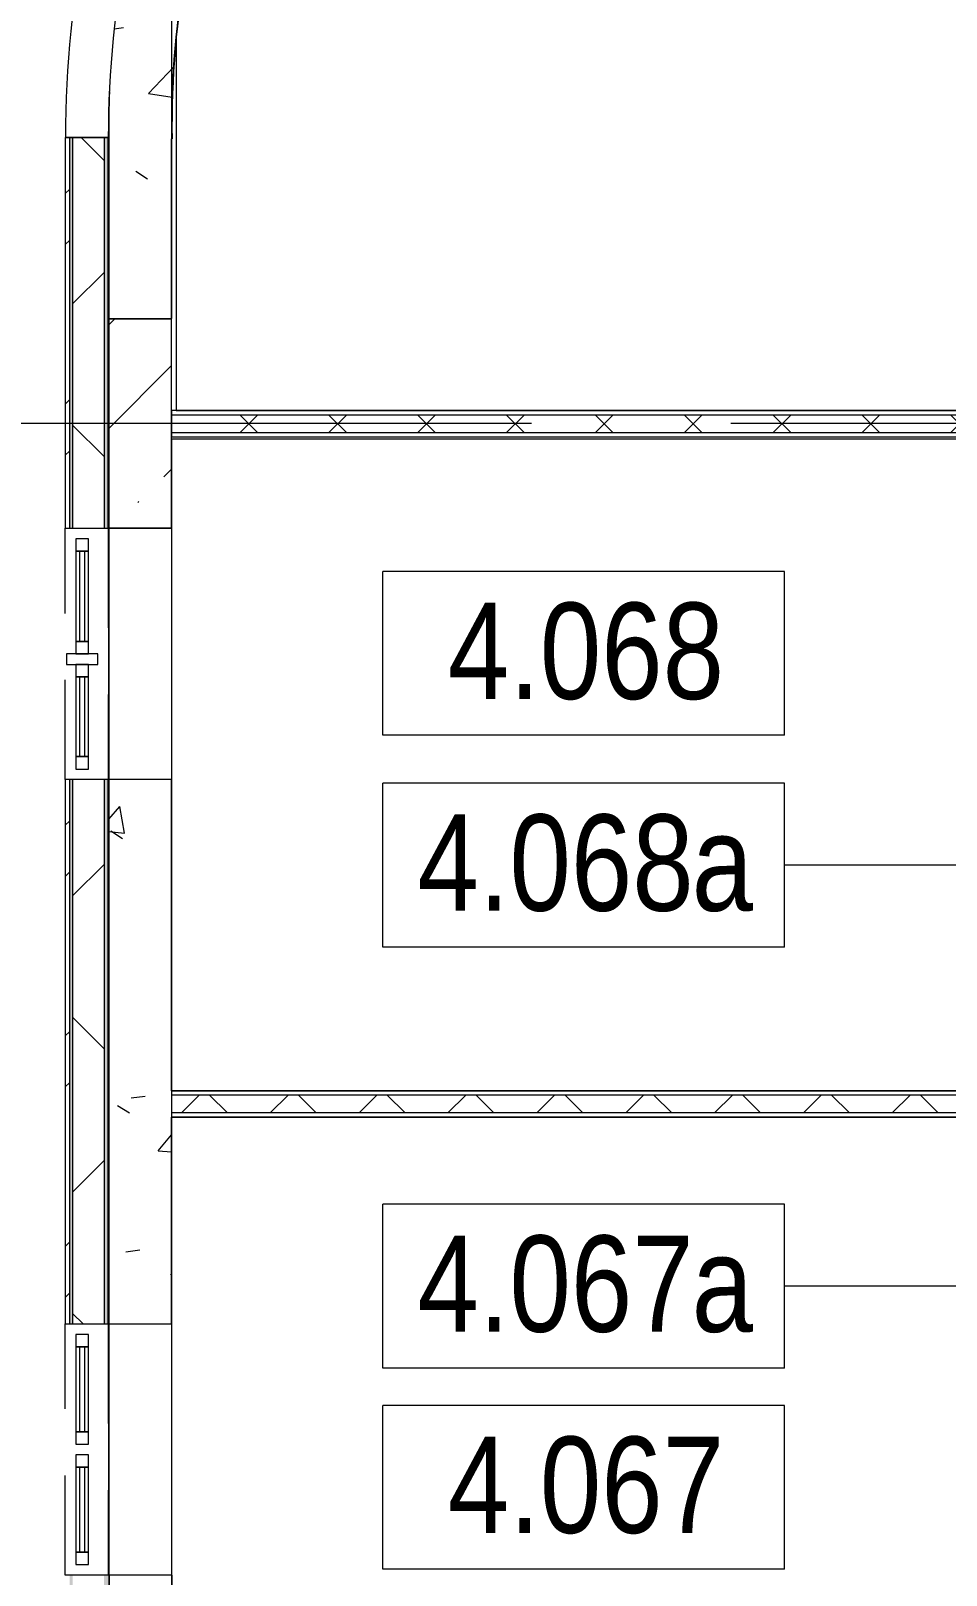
# Model space of a CAD drawing. Header units: millimetres. Extents: x 48966 to 294585, y -43515 to 30344.
# Drawn here: x 56660 to 61029, y 14017 to 21393 of the extents above; entities that cross this region are included whole.
import ezdxf

# ---------------------------------------------------------------- set-up
doc = ezdxf.new("R2010")
doc.units = ezdxf.units.MM
doc.linetypes.add('Осевые', pattern=[6350, 1270, -952.5, 3175, -952.5])
doc.linetypes.add('Сверху', pattern=[793.75, 476.25, -317.5])
for name, color, linetype, lineweight in [('Импосты витража', 7, 'Continuous', 9), ('Импосты витража-1', 7, 'Continuous', 18), ('Марки помещений', 7, 'Continuous', 9), ('Обобщенные модели', 7, 'Continuous', 9), ('Обобщенные модели-1', 7, 'Continuous', 18), ('Общие ребра', 7, 'Continuous', 9), ('Окна', 7, 'Continuous', 9), ('Окна-1', 7, 'Сверху', 9), ('Окна-2', 7, 'Continuous', 18), ('Оси-2', 7, 'Осевые', 9), ('Перекрытия', 7, 'Continuous', 9), ('Стены', 7, 'Continuous', 9), ('Стены-1', 7, 'Continuous', 18), ('Штриховка разреза-1', 7, 'Continuous', 9)]:
    doc.layers.add(name, color=color, linetype=linetype, lineweight=lineweight)
doc.styles.add('Arial Narrow_1', font='Arial Narrow.ttf', dxfattribs={"height": 460})
pattern_1 = [(45, (0, 0), (-212.132, 212.132), []), (135, (0, 0), (-212.132, -212.132), [])]
pattern_2 = [(0, (0, 0), (812.8, 203.2), [67.056, -542.544, 67.056, -542.544, -3251.2]), (0, (0, 0), (812.8, 203.2), [-1219.2, 67.056, -1152.144, 67.056, -542.544, -1422.4]), (0, (0, 0), (812.8, 203.2), [-3048, 67.056, -339.344, 67.056, -948.944]), (120, (304.8, 101.6), (-582.37636, 602.30545), [67.056, -542.544, 67.056, -542.544, -3251.2]), (120, (304.8, 101.6), (-582.37636, 602.30545), [-1219.2, 67.056, -1152.144, 67.056, -542.544, -1422.4]), (120, (304.8, 101.6), (-582.37636, 602.30545), [-3048, 67.056, -339.344, 67.056, -948.944]), (240, (406.4, 508), (-230.42364, -805.50545), [67.056, -542.544, 67.056, -542.544, -3251.2]), (240, (406.4, 508), (-230.42364, -805.50545), [-1219.2, 67.056, -1152.144, 67.056, -542.544, -1422.4]), (240, (406.4, 508), (-230.42364, -805.50545), [-3048, 67.056, -339.344, 67.056, -948.944])]
pattern_3 = [(50, (0, 0), (1457.472, -127.512), [152.4, -1676.4]), (355, (0, 0), (-281.942, 1528.454), [121.92, -1341.12]), (100.451, (121.5, -10.6), (1175.54, 1400.933), [129.52, -1424.72]), (46.184, (0, 406.4), (2168.632, -336.34), [228.6, -2514.6]), (96.636, (180.7, 378.4), (1899.22, 1979.42), [194.28, -2137.08]), (351.184, (0, 406.4), (1899.24, 1979.4), [182.88, -2011.68]), (21, (203.2, 304.8), (1212.915, -818.121), [152.4, -1676.4]), (326, (203.2, 304.8), (494.417, 1473.504), [121.92, -1341.12]), (71.451, (304.3, 236.6), (1707.337, 655.37), [129.52, -1424.72]), (37.5, (0, 0), (24.7094, 676.4402), [67.056, -1257.808, 67.056, -1294.384, -1346.2]), (37.5, (0, 0), (24.7094, 676.4402), [-2686.304, 67.056, -1279.144]), (7.5, (0, 0), (534.558, 801.444), [67.056, -709.168, 67.056, -1227.328, -513.08]), (7.5, (0, 0), (534.558, 801.444), [-2070.608, 67.056, -446.024]), (327.5, (-453.14, 0), (1084.7275, -45.8312), [67.056, -440.944, 67.056, -1517.904, -2103.12]), (327.5, (-453.14, 0), (1084.7275, -45.8312), [-2092.96, 67.056, -2036.064]), (317.5, (-656.3, 0), (1185.035, 203.414), [67.056, -593.344, 67.056, -985.52, -1493.52]), (317.5, (-656.3, 0), (1185.035, 203.414), [-1712.976, 67.056, -1426.464])]

# ---------------------------------------------------------------- blocks, each defined once
blk = doc.blocks.new('Обобщенные модели 38 - Обобщенные модели 38-1301759-План 4-го этажа на отм_ _8_400')
at = {"layer": 'Обобщенные модели'}
h = blk.add_hatch(dxfattribs=at)
h.set_pattern_fill('FP_7', color=256, style=0, pattern_type=2)
h.set_pattern_definition([(45, (0, 0), (-493.914, 493.914), []), (45, (493.9, 0), (-493.914, 493.914), [873.125, -174.625, 6.706, -167.919])])
h.paths.add_polyline_path([(57331.6, 19017.1), (57331.6, 20017.1), (57031.6, 20017.1), (57031.6, 19017.1)], flags=0)
at = {"layer": 'Обобщенные модели-1'}
for p, q in [((57331.6, 20017.1), (57031.6, 20017.1)), ((57031.6, 20017.1), (57031.6, 19017.1)), ((57331.6, 19017.1), (57331.6, 20017.1)), ((57031.6, 19017.1), (57331.6, 19017.1))]:
    blk.add_line(p, q, dxfattribs=at)
blk = doc.blocks.new('M_Окно-Квадратный проем - 1200 x 11450 mm-V1-План 4-го этажа на отм_ _8_400')
at = {"layer": 'Окна'}
for p, q in [((-608.2, -102.5), (-608.2, 102.5)), ((591.8, 102.5), (591.8, -102.5))]:
    blk.add_line(p, q, dxfattribs=at)
at = {"layer": 'Окна-1'}
for p, q in [((-608.2, 102.5), (591.8, 102.5)), ((591.8, -102.5), (-608.2, -102.5))]:
    blk.add_line(p, q, dxfattribs=at)
blk = doc.blocks.new('Панель окно - Верхнее левое-8279401-План 4-го этажа на отм_ _8_400')
at = {"layer": 'Окна'}
for p, q in [((215, 30), (-215, 30)), ((-215, 30), (-215, -30)), ((215, -30), (215, 30)), ((-215, -30), (215, -30))]:
    blk.add_line(p, q, dxfattribs=at)
at = {"layer": 'Окна-2'}
for p, q in [((-215, 30), (-275, 30)), ((-275, 30), (-275, -30)), ((-215, -30), (-215, 30)), ((215, 12.5), (-215, 12.5)), ((-215, 12.5), (-215, -12.5)), ((215, 30), (215, -30)), ((275, 30), (215, 30)), ((215, -12.5), (215, 12.5)), ((275, -30), (275, 30)), ((-275, -30), (-215, -30)), ((-215, -12.5), (215, -12.5)), ((215, -30), (275, -30))]:
    blk.add_line(p, q, dxfattribs=at)
blk = doc.blocks.new('Панель окно - Верхнее правое-8286427-План 4-го этажа на отм_ _8_400')
at = {"layer": 'Окна'}
for p, q in [((190, 30), (-190, 30)), ((-190, 30), (-190, -30)), ((190, -30), (190, 30)), ((-190, -30), (190, -30))]:
    blk.add_line(p, q, dxfattribs=at)
at = {"layer": 'Окна-2'}
for p, q in [((-190, 30), (-250, 30)), ((-250, 30), (-250, -30)), ((-190, -30), (-190, 30)), ((190, 12.5), (-190, 12.5)), ((-190, 12.5), (-190, -12.5)), ((190, 30), (190, -30)), ((250, 30), (190, 30)), ((190, -12.5), (190, 12.5)), ((250, -30), (250, 30)), ((-250, -30), (-190, -30)), ((-190, -12.5), (190, -12.5)), ((190, -30), (250, -30))]:
    blk.add_line(p, q, dxfattribs=at)
blk = doc.blocks.new('Прямоугольный импост - Прямоугольный импост 1-V6-План 4-го этажа на отм_ _8_400')
at = {"layer": 'Импосты витража-1'}
for p, q in [((-25, 75), (25, 75)), ((-25, -75), (-25, 75)), ((25, 75), (25, -75)), ((25, -75), (-25, -75))]:
    blk.add_line(p, q, dxfattribs=at)
blk = doc.blocks.new('Панель окно - Верхнее правое-8277188-План 4-го этажа на отм_ _8_400')
at = {"layer": 'Окна'}
for p, q in [((202.5, 30), (-202.5, 30)), ((-202.5, 30), (-202.5, -30)), ((202.5, -30), (202.5, 30)), ((-202.5, -30), (202.5, -30))]:
    blk.add_line(p, q, dxfattribs=at)
at = {"layer": 'Окна-2'}
for p, q in [((-202.5, 30), (-262.5, 30)), ((-262.5, 30), (-262.5, -30)), ((-202.5, -30), (-202.5, 30)), ((202.5, 12.5), (-202.5, 12.5)), ((-202.5, 12.5), (-202.5, -12.5)), ((202.5, 30), (202.5, -30)), ((262.5, 30), (202.5, 30)), ((202.5, -12.5), (202.5, 12.5)), ((262.5, -30), (262.5, 30)), ((-262.5, -30), (-202.5, -30)), ((-202.5, -12.5), (202.5, -12.5)), ((202.5, -30), (262.5, -30))]:
    blk.add_line(p, q, dxfattribs=at)
blk = doc.blocks.new('Панель окно - Верхнее левое-8277192-План 4-го этажа на отм_ _8_400')
at = {"layer": 'Окна'}
for p, q in [((202.5, 30), (-202.5, 30)), ((-202.5, 30), (-202.5, -30)), ((202.5, -30), (202.5, 30)), ((-202.5, -30), (202.5, -30))]:
    blk.add_line(p, q, dxfattribs=at)
at = {"layer": 'Окна-2'}
for p, q in [((-202.5, 30), (-262.5, 30)), ((-262.5, 30), (-262.5, -30)), ((-202.5, -30), (-202.5, 30)), ((202.5, 12.5), (-202.5, 12.5)), ((-202.5, 12.5), (-202.5, -12.5)), ((202.5, 30), (202.5, -30)), ((262.5, 30), (202.5, 30)), ((202.5, -12.5), (202.5, 12.5)), ((262.5, -30), (262.5, 30)), ((-262.5, -30), (-202.5, -30)), ((-202.5, -12.5), (202.5, -12.5)), ((202.5, -30), (262.5, -30))]:
    blk.add_line(p, q, dxfattribs=at)
blk = doc.blocks.new('Марка помещения_Р - Марка помещения-4575829-План 4-го этажа на отм_ _8_400')
at = {"layer": 'Марки помещений'}
for p, q in [((-4.79375, -1.95625), (-4.79375, 1.95625)), ((4.79375, 1.95625), (-4.79375, 1.95625)), ((4.79375, -1.95625), (4.79375, 1.95625)), ((4.79375, -1.95625), (-4.79375, -1.95625))]:
    blk.add_line(p, q, dxfattribs=at)

msp = doc.modelspace()

# ---------------------------------------------------------------- hatches: boundary and pattern name
at = {"layer": 'Штриховка разреза-1'}
h = msp.add_hatch(dxfattribs=at)
h.set_pattern_fill('FP_8', color=256, style=0, pattern_type=2)
h.set_pattern_definition(pattern_3)
h.paths.add_polyline_path([(57031.7, 20876.2), (57331.7, 20878), (57334.2, 21093.8), (57347.1, 21309.2), (57370.3, 21523.8), (57403.9, 21737), (57122.5, 21828.4), (57082.2, 21592.6), (57058.5, 21408.6), (57043.5, 21253.5), (57034.3, 21073.2), (57031.8, 20883)], flags=0)
h.paths.add_polyline_path([(57774.6, 22878.3), (57886.1, 23093.5), (57994.4, 23279.8), (58085.2, 23423.2), (58205.3, 23594.5), (58333.2, 23760.1), (58468.7, 23919.5), (58611.5, 24072.4), (58438.3, 24294.5), (58278.4, 24125), (58178.1, 24011), (58076.7, 23888.2), (57956.9, 23730.1), (57841.2, 23563.7), (57763.1, 23443.8), (57670, 23288.2), (57556.2, 23076.3), (57501.4, 22967), (57582.7, 22940.6)], flags=0)
h.paths.add_polyline_path([(59557.8, 24810.3), (59763.9, 24923.4), (59975.6, 25025.5), (60192.3, 25116.5), (60425.2, 25199.4), (60638.6, 25263.7), (60866.9, 25319.6), (60842.8, 25608.2), (60623, 25554.8), (60416.8, 25494.9), (60275.2, 25448.8), (60041.4, 25359.8), (59908.7, 25304.4), (59730.2, 25221.1), (59546, 25125.3), (59384.1, 25033), (59464.2, 24930.3)], flags=0)
h = msp.add_hatch(dxfattribs=at)
h.set_pattern_fill('FP_2', color=256, style=0, pattern_type=2)
h.set_pattern_definition([(45, (0, 0), (-502.894, 502.894), []), (45, (0, 762), (-502.894, 502.894), [])])
h.paths.add_polyline_path([(56824.1, -21673.3), (56844.1, -21672.9), (56844.1, -20232.9), (56824.1, -20232.9), (56824.1, -20714.6)], flags=0)
h.paths.add_polyline_path([(56844.1, -19932.9), (56844.1, -19082.9), (56824.1, -19082.9), (56824.1, -19932.9)], flags=0)
h.paths.add_polyline_path([(56824.1, -17882.9), (56844.1, -17882.9), (56844.1, -14684.1), (56824.1, -14684.1), (56824.1, -16221.4)], flags=0)
h.paths.add_polyline_path([(56844.1, -13484.1), (56844.1, -11682.9), (56824.1, -11682.9), (56824.1, -13484.1)], flags=0)
h.paths.add_polyline_path([(56844.1, -10482.9), (56844.1, -8682.9), (56824.1, -8682.9), (56824.1, -10482.9)], flags=0)
h.paths.add_polyline_path([(56824.1, -7482.9), (56844.1, -7482.9), (56844.1, -5682.9), (56824.1, -5682.9), (56824.1, -7235.2)], flags=0)
h.paths.add_polyline_path([(56824.1, -4482.9), (56844.1, -4482.9), (56844.1, -2682.9), (56824.1, -2682.9), (56824.1, -2742)], flags=0)
h.paths.add_polyline_path([(56824.1, -1482.9), (56844.1, -1482.9), (56844.1, 317.1), (56824.1, 317.1), (56824.1, -495.5)], flags=0)
h.paths.add_polyline_path([(56844.1, 1517.1), (56844.1, 3317.1), (56824.1, 3317.1), (56824.1, 1517.1)], flags=0)
h.paths.add_polyline_path([(56844.1, 4517.1), (56844.1, 6317.1), (56824.1, 6317.1), (56824.1, 4517.1)], flags=0)
h.paths.add_polyline_path([(56824.1, 7517.1), (56844.1, 7517.1), (56844.1, 9217.1), (56824.1, 9217.1), (56824.1, 8490.8)], flags=0)
h.paths.add_polyline_path([(56844.1, 10417.1), (56844.1, 14017.1), (56824.1, 14017.1), (56824.1, 10417.1)], flags=0)
h.paths.add_polyline_path([(56844.1, 15217.1), (56844.1, 17817.1), (56824.1, 17817.1), (56824.1, 15217.1)], flags=0)
h.paths.add_polyline_path([(56824.1, 19017.1), (56844.1, 19017.1), (56844.1, 20883), (56824.1, 20883), (56824.1, 19723.6)], flags=0)
h = msp.add_hatch(dxfattribs=at)
h.set_pattern_fill('FP_1', color=256, style=0, pattern_type=2)
h.set_pattern_definition(pattern_2)
h.paths.add_polyline_path([(56844.1, -21672.9), (56859.1, -21672.7), (56859.1, -20232.9), (56844.1, -20232.9), (56844.1, -20714.6)], flags=0)
h.paths.add_polyline_path([(56844.1, -19932.9), (56859.1, -19932.9), (56859.1, -19082.9), (56844.1, -19082.9), (56844.1, -19591.3)], flags=0)
h.paths.add_polyline_path([(56844.1, -17882.9), (56859.1, -17882.9), (56859.1, -14684.1), (56844.1, -14684.1), (56844.1, -16221.4)], flags=0)
h.paths.add_polyline_path([(56844.1, -13484.1), (56859.1, -13484.1), (56859.1, -11682.9), (56844.1, -11682.9), (56844.1, -11728.3)], flags=0)
h.paths.add_polyline_path([(56844.1, -10482.9), (56859.1, -10482.9), (56859.1, -8682.9), (56844.1, -8682.9), (56844.1, -9481.7)], flags=0)
h.paths.add_polyline_path([(56859.1, -7482.9), (56859.1, -5682.9), (56844.1, -5682.9), (56844.1, -7482.9)], flags=0)
h.paths.add_polyline_path([(56859.1, -4482.9), (56859.1, -2682.9), (56844.1, -2682.9), (56844.1, -4482.9)], flags=0)
h.paths.add_polyline_path([(56859.1, -1482.9), (56859.1, 317.1), (56844.1, 317.1), (56844.1, -1482.9)], flags=0)
h.paths.add_polyline_path([(56859.1, 1517.1), (56859.1, 3317.1), (56844.1, 3317.1), (56844.1, 1517.1)], flags=0)
h.paths.add_polyline_path([(56859.1, 4517.1), (56859.1, 6317.1), (56844.1, 6317.1), (56844.1, 4517.1)], flags=0)
h.paths.add_polyline_path([(56859.1, 7517.1), (56859.1, 9217.1), (56844.1, 9217.1), (56844.1, 7517.1)], flags=0)
h.paths.add_polyline_path([(56859.1, 10417.1), (56859.1, 14017.1), (56844.1, 14017.1), (56844.1, 10417.1)], flags=0)
h.paths.add_polyline_path([(56844.1, 15217.1), (56859.1, 15217.1), (56859.1, 17817.1), (56844.1, 17817.1), (56844.1, 15230.5)], flags=0)
h.paths.add_polyline_path([(56844.1, 19017.1), (56859.1, 19017.1), (56859.1, 20883), (56844.1, 20883), (56844.1, 19723.6)], flags=0)
h = msp.add_hatch(dxfattribs=at)
h.set_pattern_fill('FP_3', color=256, style=0, pattern_type=2)
h.set_pattern_definition([(45, (0, 0), (-707.107, 707.107), []), (135, (0, 0), (-707.107, -707.107), [])])
h.paths.add_polyline_path([(56859.1, -21672.7), (56986.9, -21670.6), (57009.1, -21667.2), (57009.1, -20232.9), (56859.1, -20232.9), (56859.1, -20714.6)], flags=0)
h.paths.add_polyline_path([(57009.1, -19932.9), (57009.1, -19082.9), (56859.1, -19082.9), (56859.1, -19932.9)], flags=0)
h.paths.add_polyline_path([(57009.1, -17882.9), (57009.1, -14684.1), (56859.1, -14684.1), (56859.1, -17882.9)], flags=0)
h.paths.add_polyline_path([(57009.1, -13484.1), (57009.1, -11682.9), (56859.1, -11682.9), (56859.1, -13484.1)], flags=0)
h.paths.add_polyline_path([(57009.1, -10482.9), (57009.1, -8682.9), (56859.1, -8682.9), (56859.1, -10482.9)], flags=0)
h.paths.add_polyline_path([(56859.1, -7482.9), (57009.1, -7482.9), (57009.1, -5682.9), (56859.1, -5682.9), (56859.1, -7235.2)], flags=0)
h.paths.add_polyline_path([(57009.1, -4482.9), (57009.1, -2682.9), (56859.1, -2682.9), (56859.1, -4482.9)], flags=0)
h.paths.add_polyline_path([(56859.1, -1482.9), (57009.1, -1482.9), (57009.1, 317.1), (56859.1, 317.1), (56859.1, -495.5)], flags=0)
h.paths.add_polyline_path([(57009.1, 1517.1), (57009.1, 3317.1), (56859.1, 3317.1), (56859.1, 1517.1)], flags=0)
h.paths.add_polyline_path([(56859.1, 4517.1), (57009.1, 4517.1), (57009.1, 6317.1), (56859.1, 6317.1), (56859.1, 6244.2)], flags=0)
h.paths.add_polyline_path([(56859.1, 7517.1), (57009.1, 7517.1), (57009.1, 9217.1), (56859.1, 9217.1), (56859.1, 8490.8)], flags=0)
h.paths.add_polyline_path([(56859.1, 10417.1), (57009.1, 10417.1), (57009.1, 14017.1), (56859.1, 14017.1), (56859.1, 10737.4)], flags=0)
h.paths.add_polyline_path([(57009.1, 15217.1), (57009.1, 17817.1), (56859.1, 17817.1), (56859.1, 15217.1)], flags=0)
h.paths.add_polyline_path([(56859.1, 19017.1), (57009.1, 19017.1), (57009.1, 20883), (56859.1, 20883), (56859.1, 19723.6)], flags=0)
h = msp.add_hatch(dxfattribs=at)
h.set_pattern_fill('FP_1', color=256, style=0, pattern_type=2)
h.set_pattern_definition(pattern_2)
h.paths.add_polyline_path([(57009.1, -21667.2), (57029.1, -21665.6), (57029.1, -20232.9), (57009.1, -20232.9), (57009.1, -20714.6)], flags=0)
h.paths.add_polyline_path([(57009.1, -19932.9), (57029.1, -19932.9), (57029.1, -19082.9), (57009.1, -19082.9), (57009.1, -19591.3)], flags=0)
h.paths.add_polyline_path([(57029.1, -17882.9), (57029.1, -14684.1), (57009.1, -14684.1), (57009.1, -17882.9)], flags=0)
h.paths.add_polyline_path([(57029.1, -13484.1), (57029.1, -11682.9), (57009.1, -11682.9), (57009.1, -13484.1)], flags=0)
h.paths.add_polyline_path([(57009.1, -10482.9), (57029.1, -10482.9), (57029.1, -8682.9), (57009.1, -8682.9), (57009.1, -9481.7)], flags=0)
h.paths.add_polyline_path([(57029.1, -7482.9), (57029.1, -5682.9), (57009.1, -5682.9), (57009.1, -7482.9)], flags=0)
h.paths.add_polyline_path([(57029.1, -4482.9), (57029.1, -2682.9), (57009.1, -2682.9), (57009.1, -4482.9)], flags=0)
h.paths.add_polyline_path([(57029.1, -1482.9), (57029.1, 317.1), (57009.1, 317.1), (57009.1, -1482.9)], flags=0)
h.paths.add_polyline_path([(57029.1, 1517.1), (57029.1, 3317.1), (57009.1, 3317.1), (57009.1, 1517.1)], flags=0)
h.paths.add_polyline_path([(57029.1, 4517.1), (57029.1, 6317.1), (57009.1, 6317.1), (57009.1, 4517.1)], flags=0)
h.paths.add_polyline_path([(57029.1, 7517.1), (57029.1, 9217.1), (57009.1, 9217.1), (57009.1, 7517.1)], flags=0)
h.paths.add_polyline_path([(57029.1, 10417.1), (57029.1, 14017.1), (57009.1, 14017.1), (57009.1, 10417.1)], flags=0)
h.paths.add_polyline_path([(57009.1, 15217.1), (57029.1, 15217.1), (57029.1, 17817.1), (57009.1, 17817.1), (57009.1, 15230.5)], flags=0)
h.paths.add_polyline_path([(57029.1, 19017.1), (57029.1, 20883), (57009.1, 20883), (57009.1, 19017.1)], flags=0)
h = msp.add_hatch(dxfattribs=at)
h.set_pattern_fill('FP_8', color=256, style=0, pattern_type=2)
h.set_pattern_definition(pattern_3)
h.paths.add_polyline_path([(57331.7, 20017.1), (57331.7, 20878), (57031.7, 20876.2), (57031.7, 20017.1)], flags=0)
h = msp.add_hatch(dxfattribs=at)
h.set_pattern_fill('FP_5', color=256, style=0, pattern_type=2)
h.set_pattern_definition(pattern_1)
h.paths.add_polyline_path([(63281.6, 19474.6), (63281.6, 19559.6), (57331.6, 19559.6), (57331.6, 19474.6), (62855.9, 19474.6)], flags=0)
h = msp.add_hatch(dxfattribs=at)
h.set_pattern_fill('FP_8', color=256, style=0, pattern_type=2)
h.set_pattern_definition(pattern_3)
h.paths.add_polyline_path([(57331.6, 15217.1), (57331.6, 17817.1), (57031.6, 17817.1), (57031.6, 15217.1)], flags=0)
h = msp.add_hatch(dxfattribs=at)
h.set_pattern_fill('FP_5', color=256, style=0, pattern_type=2)
h.set_pattern_definition(pattern_1)
h.paths.add_polyline_path([(61666.6, 16224.6), (61666.6, 16309.6), (57331.6, 16309.6), (57331.6, 16224.6), (61636.6, 16224.6)], flags=0)

# ---------------------------------------------------------------- linework, layer by layer
at = {"layer": 'Марки помещений'}
for p, q in [((62653.4, 17408.4), (60256.9, 17408.4)), ((62252.2, 15397.4), (60256.9, 15397.4))]:
    msp.add_line(p, q, dxfattribs=at)
at = {"layer": 'Общие ребра'}
for p, q in [((56844.1, 20883), (56844.1, 19017.1)), ((56859.1, 20883), (56859.1, 19017.1)), ((57009.1, 20883), (57009.1, 19017.1)), ((57331.6, 19559.6), (63281.6, 19559.6)), ((57331.6, 19474.6), (63281.6, 19474.6)), ((56844.1, 17817.1), (56844.1, 15217.1)), ((56859.1, 17817.1), (56859.1, 15217.1)), ((57009.1, 17817.1), (57009.1, 15217.1)), ((57331.6, 16329.6), (57331.6, 16309.6)), ((61551.6, 16309.6), (57331.6, 16309.6)), ((57331.6, 16309.6), (57331.6, 16224.6)), ((61551.6, 16224.6), (57331.6, 16224.6)), ((57331.6, 16224.6), (57331.6, 16204.6))]:
    msp.add_line(p, q, dxfattribs=at)
at = {"layer": 'Оси-2'}
for p, q in [((57331.6, 25417.1), (57331.6, -41737.8)), ((150171.6, 19517.1), (50565.6, 19517.1))]:
    msp.add_line(p, q, dxfattribs=at)
at = {"layer": 'Перекрытия'}
for p, q in [((57354.1, 21355.4), (57354.1, 19579.6)), ((57031.6, 20922.2), (57031.6, -19932.9)), ((57354.1, 19579.6), (63281.6, 19579.6)), ((57331.6, 19442.1), (57331.6, 16329.6)), ((63281.6, 19442.1), (57331.6, 19442.1)), ((57331.6, 16329.6), (61531.6, 16329.6)), ((61531.6, 16204.6), (57331.6, 16204.6)), ((57331.6, 16204.6), (57331.6, 14017.1))]:
    msp.add_line(p, q, dxfattribs=at)
msp.add_arc((61826.6, 20922.2), 4794.9, 179.35443, 180, dxfattribs=at)
at = {"layer": 'Стены'}
for p, q in [((56824.1, 20883), (57029.1, 20883)), ((57031.6, 17817.1), (57031.6, 19017.1)), ((57331.6, 19017.1), (57031.6, 19017.1)), ((57331.6, 19017.1), (57331.6, 17817.1)), ((57331.6, 17817.1), (57031.6, 17817.1)), ((57031.6, 14017.1), (57031.6, 15217.1)), ((57031.6, 15217.1), (57331.6, 15217.1)), ((57331.6, 15217.1), (57331.6, 14017.1)), ((57331.6, 14017.1), (57031.6, 14017.1))]:
    msp.add_line(p, q, dxfattribs=at)
for radius, start, end in [(5039.1, 88.25956, 180), (4834.1, 168.72196, 180), (4834.1, 177.40609, 177.78076)]:
    msp.add_arc((61863.3, 20883), radius, start, end, dxfattribs=at)
at = {"layer": 'Стены-1'}
for p, q in [((57029.1, 20883), (56824.1, 20883)), ((56824.1, 20883), (56824.1, 19017.1)), ((57029.1, 19017.1), (57029.1, 20883)), ((57031.7, 20876.2), (57031.7, 20017.1)), ((57331.7, 20017.1), (57331.7, 20878)), ((57031.7, 20017.1), (57331.7, 20017.1)), ((63281.6, 19579.6), (57331.6, 19579.6)), ((57331.6, 19579.6), (57331.6, 19454.6)), ((57331.6, 19454.6), (63281.6, 19454.6)), ((56824.1, 19017.1), (57029.1, 19017.1)), ((57029.1, 17817.1), (56824.1, 17817.1)), ((56824.1, 17817.1), (56824.1, 15217.1)), ((57029.1, 15217.1), (57029.1, 17817.1)), ((57031.6, 17817.1), (57031.6, 15217.1)), ((57331.6, 17817.1), (57031.6, 17817.1)), ((57331.6, 16329.6), (57331.6, 17817.1)), ((61531.6, 16329.6), (57331.6, 16329.6)), ((57331.6, 16204.6), (61531.6, 16204.6)), ((57331.6, 15217.1), (57331.6, 16204.6)), ((56824.1, 15217.1), (57029.1, 15217.1)), ((57031.6, 15217.1), (57331.6, 15217.1)), ((57034.1, 14017.1), (57034.1, 13217.1)), ((57334.1, 14017.1), (57034.1, 14017.1)), ((57334.1, 13217.1), (57334.1, 14017.1))]:
    msp.add_line(p, q, dxfattribs=at)
for radius, start, end in [(4488.6, 169.68621, 180.70603), (4488.6, 169.69643, 180.70603), (4486.6, 169.69643, 180.70618), (4788.6, 177.96253, 180.68355)]:
    msp.add_arc((61820, 20933.3), radius, start, end, dxfattribs=at)

# ---------------------------------------------------------------- block references
at = {"layer": 'Импосты витража', "extrusion": (0, 0, -1), "rotation": 270}
msp.add_blockref('Прямоугольный импост - Прямоугольный импост 1-V6-План 4-го этажа на отм_ _8_400', (-56904.1, 18392.1), dxfattribs=at)
at = {"layer": 'Марки помещений', "xscale": 199.9999999999999, "yscale": 199.9999999999999, "zscale": 199.9999999999999}
for p in [(59298.2, 18419.8), (59298.2, 17408.4), (59298.2, 15397.4), (59298.2, 14436.6)]:
    msp.add_blockref('Марка помещения_Р - Марка помещения-4575829-План 4-го этажа на отм_ _8_400', p, dxfattribs=at)
at = {"layer": 'Обобщенные модели'}
msp.add_blockref('Обобщенные модели 38 - Обобщенные модели 38-1301759-План 4-го этажа на отм_ _8_400', (0, 0), dxfattribs=at)
at = {"layer": 'Окна'}
for name, p, rotation in [('M_Окно-Квадратный проем - 1200 x 11450 mm-V1-План 4-го этажа на отм_ _8_400', (56926.6, 18425.3), 89.99999999999991), ('Панель окно - Верхнее левое-8279401-План 4-го этажа на отм_ _8_400', (56904.1, 18692.1), 270), ('Панель окно - Верхнее правое-8286427-План 4-го этажа на отм_ _8_400', (56904.1, 18117.1), 270), ('M_Окно-Квадратный проем - 1200 x 11450 mm-V1-План 4-го этажа на отм_ _8_400', (56926.6, 14625.3), 89.99999999999991), ('Панель окно - Верхнее левое-8277192-План 4-го этажа на отм_ _8_400', (56904.1, 14904.6), 90), ('Панель окно - Верхнее правое-8277188-План 4-го этажа на отм_ _8_400', (56904.1, 14329.6), 90)]:
    msp.add_blockref(name, p, dxfattribs=dict(at, rotation=rotation))

# ---------------------------------------------------------------- texts
at = {"layer": 'Марки помещений', "char_height": 460, "attachment_point": 1, "style": 'Arial Narrow_1'}
for s, insert, width in [('4.068', (58650.3, 18661.7), 1587.341), ('4.068', (58505.3, 17650.2), 1587.341), ('\\fArial Narrow|b0|i0|c204|p34|;а', (59815, 17650.2), 352.742), ('4.067', (58505.3, 15639.2), 1587.341), ('\\fArial Narrow|b0|i0|c204|p34|;а', (59815, 15639.2), 352.742), ('4.067', (58650.3, 14678.5), 1587.341)]:
    msp.add_mtext(s, dxfattribs=dict(at, insert=insert, width=width))

doc.saveas('drawing.dxf')
